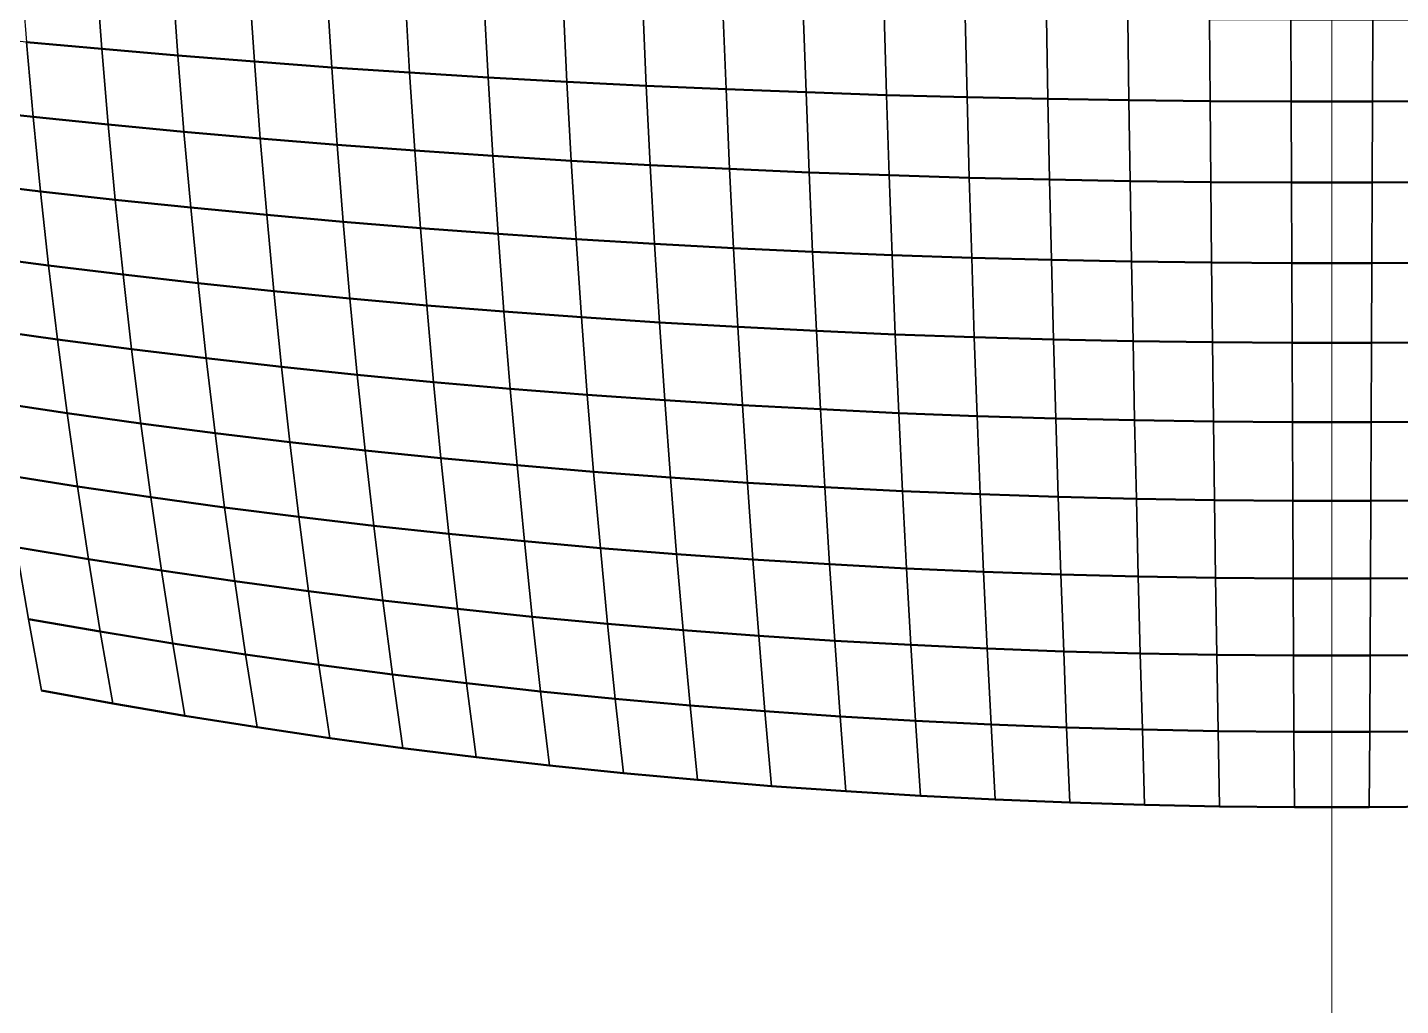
# Model space of a CAD drawing. Header units: millimetres. Extents: x -43 to 170, y -51 to 57.
# Drawn here: x -14.11 to 0.74, y -17.37 to -6.79 of the extents above; entities that cross this region are included whole.
import ezdxf

# ---------------------------------------------------------------- set-up
doc = ezdxf.new("R2010")
doc.units = ezdxf.units.MM
doc.linetypes.add('CENTER2', pattern=[28.575, 19.05, -3.175, 3.175, -3.175])
for name, color, linetype, lineweight in [('working - concrete bases', 10, 'Continuous', 30), ('working - tendons lower level', 201, 'Continuous', 35), ('working - tendons upper level', 50, 'Continuous', 50), ('Осевые линии', 80, 'Continuous', 15)]:
    doc.layers.add(name, color=color, linetype=linetype, lineweight=lineweight)

msp = doc.modelspace()

# ---------------------------------------------------------------- linework, layer by layer
at = {"layer": 'working - concrete bases', "linetype": 'Continuous', "ltscale": 250}
for points in [[(-13.369, -6.2, 31.746), (-14.186, -6.133, 31.403), (-14.122, -6.944, 31.263), (-13.308, -7.019, 31.601), (-13.369, -6.2, 31.746)], [(-12.544, -6.263, 32.069), (-13.369, -6.2, 31.746), (-13.308, -7.019, 31.601), (-12.485, -7.09, 31.919), (-12.544, -6.263, 32.069)], [(-11.712, -6.322, 32.371), (-12.544, -6.263, 32.069), (-12.485, -7.09, 31.919), (-11.656, -7.156, 32.217), (-11.712, -6.322, 32.371)], [(-10.872, -6.376, 32.652), (-11.712, -6.322, 32.371), (-11.656, -7.156, 32.217), (-10.82, -7.218, 32.494), (-10.872, -6.376, 32.652)], [(-10.026, -6.427, 32.911), (-10.872, -6.376, 32.652), (-10.82, -7.218, 32.494), (-9.977, -7.274, 32.75), (-10.026, -6.427, 32.911)], [(-9.175, -6.474, 33.15), (-10.026, -6.427, 32.911), (-9.977, -7.274, 32.75), (-9.129, -7.327, 32.985), (-9.175, -6.474, 33.15)], [(-8.317, -6.516, 33.367), (-9.175, -6.474, 33.15), (-9.129, -7.327, 32.985), (-8.275, -7.374, 33.199), (-8.317, -6.516, 33.367)], [(-7.455, -6.554, 33.563), (-8.317, -6.516, 33.367), (-8.275, -7.374, 33.199), (-7.417, -7.417, 33.391), (-7.455, -6.554, 33.563)], [(-6.588, -6.588, 33.737), (-7.455, -6.554, 33.563), (-7.417, -7.417, 33.391), (-6.554, -7.455, 33.563), (-6.588, -6.588, 33.737)], [(-5.718, -6.618, 33.89), (-6.588, -6.588, 33.737), (-6.554, -7.455, 33.563), (-5.688, -7.488, 33.713), (-5.718, -6.618, 33.89)], [(-4.844, -6.644, 34.021), (-5.718, -6.618, 33.89), (-5.688, -7.488, 33.713), (-4.818, -7.517, 33.842), (-4.844, -6.644, 34.021)], [(-3.967, -6.665, 34.13), (-4.844, -6.644, 34.021), (-4.818, -7.517, 33.842), (-3.946, -7.541, 33.949), (-3.967, -6.665, 34.13)], [(-3.088, -6.682, 34.217), (-3.967, -6.665, 34.13), (-3.946, -7.541, 33.949), (-3.072, -7.56, 34.035), (-3.088, -6.682, 34.217)], [(-2.207, -6.695, 34.283), (-3.088, -6.682, 34.217), (-3.072, -7.56, 34.035), (-2.195, -7.574, 34.1), (-2.207, -6.695, 34.283)], [(-1.325, -6.703, 34.326), (-2.207, -6.695, 34.283), (-2.195, -7.574, 34.1), (-1.318, -7.584, 34.143), (-1.325, -6.703, 34.326)], [(-0.442, -6.708, 34.348), (-1.325, -6.703, 34.326), (-1.318, -7.584, 34.143), (-0.439, -7.589, 34.165), (-0.442, -6.708, 34.348)], [(0.442, -6.708, 34.348), (-0.442, -6.708, 34.348), (-0.439, -7.589, 34.165), (0.439, -7.589, 34.165), (0.442, -6.708, 34.348)], [(0.442, -6.708, 34.348), (1.325, -6.703, 34.326), (1.318, -7.584, 34.143), (0.439, -7.589, 34.165), (0.442, -6.708, 34.348)], [(-14.928, -6.864, 30.904), (-14.854, -7.665, 30.751), (-14.051, -7.753, 31.104), (-14.122, -6.944, 31.263), (-14.928, -6.864, 30.904)], [(-14.122, -6.944, 31.263), (-14.051, -7.753, 31.104), (-13.239, -7.836, 31.438), (-13.308, -7.019, 31.601), (-14.122, -6.944, 31.263)], [(-13.308, -7.019, 31.601), (-13.239, -7.836, 31.438), (-12.42, -7.914, 31.751), (-12.485, -7.09, 31.919), (-13.308, -7.019, 31.601)], [(-12.485, -7.09, 31.919), (-12.42, -7.914, 31.751), (-11.593, -7.987, 32.044), (-11.656, -7.156, 32.217), (-12.485, -7.09, 31.919)], [(-11.656, -7.156, 32.217), (-11.593, -7.987, 32.044), (-10.761, -8.055, 32.316), (-10.82, -7.218, 32.494), (-11.656, -7.156, 32.217)], [(-10.82, -7.218, 32.494), (-10.761, -8.055, 32.316), (-9.922, -8.118, 32.568), (-9.977, -7.274, 32.75), (-10.82, -7.218, 32.494)], [(-9.977, -7.274, 32.75), (-9.922, -8.118, 32.568), (-9.077, -8.176, 32.799), (-9.129, -7.327, 32.985), (-9.977, -7.274, 32.75)], [(-9.129, -7.327, 32.985), (-9.077, -8.176, 32.799), (-8.228, -8.228, 33.009), (-8.275, -7.374, 33.199), (-9.129, -7.327, 32.985)], [(-8.275, -7.374, 33.199), (-8.228, -8.228, 33.009), (-7.374, -8.275, 33.199), (-7.417, -7.417, 33.391), (-8.275, -7.374, 33.199)], [(-7.417, -7.417, 33.391), (-7.374, -8.275, 33.199), (-6.516, -8.317, 33.367), (-6.554, -7.455, 33.563), (-7.417, -7.417, 33.391)], [(-6.554, -7.455, 33.563), (-6.516, -8.317, 33.367), (-5.655, -8.354, 33.515), (-5.688, -7.488, 33.713), (-6.554, -7.455, 33.563)], [(-5.688, -7.488, 33.713), (-5.655, -8.354, 33.515), (-4.79, -8.386, 33.641), (-4.818, -7.517, 33.842), (-5.688, -7.488, 33.713)], [(-4.818, -7.517, 33.842), (-4.79, -8.386, 33.641), (-3.923, -8.412, 33.747), (-3.946, -7.541, 33.949), (-4.818, -7.517, 33.842)], [(-3.946, -7.541, 33.949), (-3.923, -8.412, 33.747), (-3.053, -8.433, 33.831), (-3.072, -7.56, 34.035), (-3.946, -7.541, 33.949)], [(-3.072, -7.56, 34.035), (-3.053, -8.433, 33.831), (-2.182, -8.449, 33.895), (-2.195, -7.574, 34.1), (-3.072, -7.56, 34.035)], [(-2.195, -7.574, 34.1), (-2.182, -8.449, 33.895), (-1.31, -8.459, 33.937), (-1.318, -7.584, 34.143), (-2.195, -7.574, 34.1)], [(-14.854, -7.665, 30.751), (-14.772, -8.463, 30.58), (-13.971, -8.56, 30.928), (-14.051, -7.753, 31.104), (-14.854, -7.665, 30.751)], [(-1.318, -7.584, 34.143), (-1.31, -8.459, 33.937), (-0.437, -8.465, 33.958), (-0.439, -7.589, 34.165), (-1.318, -7.584, 34.143)], [(0.439, -7.589, 34.165), (-0.439, -7.589, 34.165), (-0.437, -8.465, 33.958), (0.437, -8.465, 33.958), (0.439, -7.589, 34.165)], [(1.318, -7.584, 34.143), (1.31, -8.459, 33.937), (0.437, -8.465, 33.958), (0.439, -7.589, 34.165), (1.318, -7.584, 34.143)], [(-13.239, -7.836, 31.438), (-14.051, -7.753, 31.104), (-13.971, -8.56, 30.928), (-13.162, -8.65, 31.256), (-13.239, -7.836, 31.438)], [(-12.42, -7.914, 31.751), (-13.239, -7.836, 31.438), (-13.162, -8.65, 31.256), (-12.346, -8.736, 31.564), (-12.42, -7.914, 31.751)], [(-11.593, -7.987, 32.044), (-12.42, -7.914, 31.751), (-12.346, -8.736, 31.564), (-11.524, -8.815, 31.851), (-11.593, -7.987, 32.044)], [(-10.761, -8.055, 32.316), (-11.593, -7.987, 32.044), (-11.524, -8.815, 31.851), (-10.695, -8.889, 32.119), (-10.761, -8.055, 32.316)], [(-9.922, -8.118, 32.568), (-10.761, -8.055, 32.316), (-10.695, -8.889, 32.119), (-9.86, -8.958, 32.366), (-9.922, -8.118, 32.568)], [(-9.077, -8.176, 32.799), (-9.922, -8.118, 32.568), (-9.86, -8.958, 32.366), (-9.02, -9.02, 32.592), (-9.077, -8.176, 32.799)], [(-8.228, -8.228, 33.009), (-9.077, -8.176, 32.799), (-9.02, -9.02, 32.592), (-8.176, -9.077, 32.799), (-8.228, -8.228, 33.009)], [(-7.374, -8.275, 33.199), (-8.228, -8.228, 33.009), (-8.176, -9.077, 32.799), (-7.327, -9.129, 32.985), (-7.374, -8.275, 33.199)], [(-6.516, -8.317, 33.367), (-7.374, -8.275, 33.199), (-7.327, -9.129, 32.985), (-6.474, -9.175, 33.15), (-6.516, -8.317, 33.367)], [(-5.655, -8.354, 33.515), (-6.516, -8.317, 33.367), (-6.474, -9.175, 33.15), (-5.617, -9.215, 33.295), (-5.655, -8.354, 33.515)], [(-14.772, -8.463, 30.58), (-14.682, -9.259, 30.393), (-13.883, -9.363, 30.734), (-13.971, -8.56, 30.928), (-14.772, -8.463, 30.58)], [(-4.79, -8.386, 33.641), (-5.655, -8.354, 33.515), (-5.617, -9.215, 33.295), (-4.758, -9.249, 33.419), (-4.79, -8.386, 33.641)], [(-3.923, -8.412, 33.747), (-4.79, -8.386, 33.641), (-4.758, -9.249, 33.419), (-3.896, -9.278, 33.522), (-3.923, -8.412, 33.747)], [(-3.053, -8.433, 33.831), (-3.923, -8.412, 33.747), (-3.896, -9.278, 33.522), (-3.033, -9.301, 33.605), (-3.053, -8.433, 33.831)], [(-3.053, -8.433, 33.831), (-3.033, -9.301, 33.605), (-2.167, -9.318, 33.667), (-2.182, -8.449, 33.895), (-3.053, -8.433, 33.831)], [(-2.182, -8.449, 33.895), (-2.167, -9.318, 33.667), (-1.301, -9.329, 33.709), (-1.31, -8.459, 33.937), (-2.182, -8.449, 33.895)], [(-1.31, -8.459, 33.937), (-1.301, -9.329, 33.709), (-0.434, -9.335, 33.729), (-0.437, -8.465, 33.958), (-1.31, -8.459, 33.937)], [(0.437, -8.465, 33.958), (-0.437, -8.465, 33.958), (-0.434, -9.335, 33.729), (0.434, -9.335, 33.729), (0.437, -8.465, 33.958)], [(1.31, -8.459, 33.937), (1.301, -9.329, 33.709), (0.434, -9.335, 33.729), (0.437, -8.465, 33.958), (1.31, -8.459, 33.937)], [(-13.971, -8.56, 30.928), (-13.883, -9.363, 30.734), (-13.078, -9.461, 31.056), (-13.162, -8.65, 31.256), (-13.971, -8.56, 30.928)], [(-13.162, -8.65, 31.256), (-13.078, -9.461, 31.056), (-12.266, -9.553, 31.357), (-12.346, -8.736, 31.564), (-13.162, -8.65, 31.256)], [(-12.346, -8.736, 31.564), (-12.266, -9.553, 31.357), (-11.447, -9.639, 31.639), (-11.524, -8.815, 31.851), (-12.346, -8.736, 31.564)], [(-11.524, -8.815, 31.851), (-11.447, -9.639, 31.639), (-10.623, -9.719, 31.902), (-10.695, -8.889, 32.119), (-11.524, -8.815, 31.851)], [(-10.695, -8.889, 32.119), (-10.623, -9.719, 31.902), (-9.793, -9.793, 32.144), (-9.86, -8.958, 32.366), (-10.695, -8.889, 32.119)], [(-9.86, -8.958, 32.366), (-9.793, -9.793, 32.144), (-8.958, -9.86, 32.366), (-9.02, -9.02, 32.592), (-9.86, -8.958, 32.366)], [(-9.02, -9.02, 32.592), (-8.958, -9.86, 32.366), (-8.118, -9.922, 32.568), (-8.176, -9.077, 32.799), (-9.02, -9.02, 32.592)], [(-8.176, -9.077, 32.799), (-8.118, -9.922, 32.568), (-7.274, -9.977, 32.75), (-7.327, -9.129, 32.985), (-8.176, -9.077, 32.799)], [(-7.327, -9.129, 32.985), (-7.274, -9.977, 32.75), (-6.427, -10.026, 32.911), (-6.474, -9.175, 33.15), (-7.327, -9.129, 32.985)], [(-6.474, -9.175, 33.15), (-6.427, -10.026, 32.911), (-5.577, -10.07, 33.053), (-5.617, -9.215, 33.295), (-6.474, -9.175, 33.15)], [(-14.682, -9.259, 30.393), (-14.583, -10.052, 30.188), (-13.788, -10.163, 30.522), (-13.883, -9.363, 30.734), (-14.682, -9.259, 30.393)], [(-5.617, -9.215, 33.295), (-5.577, -10.07, 33.053), (-4.723, -10.107, 33.174), (-4.758, -9.249, 33.419), (-5.617, -9.215, 33.295)], [(-4.758, -9.249, 33.419), (-4.723, -10.107, 33.174), (-3.868, -10.137, 33.276), (-3.896, -9.278, 33.522), (-4.758, -9.249, 33.419)], [(-3.896, -9.278, 33.522), (-3.868, -10.137, 33.276), (-3.01, -10.162, 33.357), (-3.033, -9.301, 33.605), (-3.896, -9.278, 33.522)], [(-3.033, -9.301, 33.605), (-3.01, -10.162, 33.357), (-2.151, -10.181, 33.417), (-2.167, -9.318, 33.667), (-3.033, -9.301, 33.605)], [(-2.167, -9.318, 33.667), (-2.151, -10.181, 33.417), (-1.291, -10.193, 33.458), (-1.301, -9.329, 33.709), (-2.167, -9.318, 33.667)], [(-1.301, -9.329, 33.709), (-1.291, -10.193, 33.458), (-0.43, -10.199, 33.478), (-0.434, -9.335, 33.729), (-1.301, -9.329, 33.709)], [(0.434, -9.335, 33.729), (-0.434, -9.335, 33.729), (-0.43, -10.199, 33.478), (0.43, -10.199, 33.478), (0.434, -9.335, 33.729)], [(1.301, -9.329, 33.709), (1.291, -10.193, 33.458), (0.43, -10.199, 33.478), (0.434, -9.335, 33.729), (1.301, -9.329, 33.709)], [(-13.883, -9.363, 30.734), (-13.788, -10.163, 30.522), (-12.986, -10.268, 30.837), (-13.078, -9.461, 31.056), (-13.883, -9.363, 30.734)], [(-13.078, -9.461, 31.056), (-12.986, -10.268, 30.837), (-12.178, -10.366, 31.133), (-12.266, -9.553, 31.357), (-13.078, -9.461, 31.056)], [(-12.266, -9.553, 31.357), (-12.178, -10.366, 31.133), (-11.364, -10.458, 31.408), (-11.447, -9.639, 31.639), (-12.266, -9.553, 31.357)], [(-11.447, -9.639, 31.639), (-11.364, -10.458, 31.408), (-10.544, -10.544, 31.665), (-10.623, -9.719, 31.902), (-11.447, -9.639, 31.639)], [(-10.623, -9.719, 31.902), (-10.544, -10.544, 31.665), (-9.719, -10.623, 31.902), (-9.793, -9.793, 32.144), (-10.623, -9.719, 31.902)], [(-9.793, -9.793, 32.144), (-9.719, -10.623, 31.902), (-8.889, -10.695, 32.119), (-8.958, -9.86, 32.366), (-9.793, -9.793, 32.144)], [(-8.958, -9.86, 32.366), (-8.889, -10.695, 32.119), (-8.055, -10.761, 32.316), (-8.118, -9.922, 32.568), (-8.958, -9.86, 32.366)], [(-8.118, -9.922, 32.568), (-8.055, -10.761, 32.316), (-7.218, -10.82, 32.494), (-7.274, -9.977, 32.75), (-8.118, -9.922, 32.568)], [(-14.583, -10.052, 30.188), (-14.475, -10.841, 29.966), (-13.684, -10.96, 30.292), (-13.788, -10.163, 30.522), (-14.583, -10.052, 30.188)], [(-7.274, -9.977, 32.75), (-7.218, -10.82, 32.494), (-6.376, -10.872, 32.652), (-6.427, -10.026, 32.911), (-7.274, -9.977, 32.75)], [(-6.427, -10.026, 32.911), (-6.376, -10.872, 32.652), (-5.532, -10.918, 32.79), (-5.577, -10.07, 33.053), (-6.427, -10.026, 32.911)], [(-5.577, -10.07, 33.053), (-5.532, -10.918, 32.79), (-4.686, -10.958, 32.909), (-4.723, -10.107, 33.174), (-5.577, -10.07, 33.053)], [(-12.986, -10.268, 30.837), (-13.788, -10.163, 30.522), (-13.684, -10.96, 30.292), (-12.886, -11.071, 30.6), (-12.986, -10.268, 30.837)], [(-4.723, -10.107, 33.174), (-4.686, -10.958, 32.909), (-3.837, -10.991, 33.007), (-3.868, -10.137, 33.276), (-4.723, -10.107, 33.174)], [(-3.868, -10.137, 33.276), (-3.837, -10.991, 33.007), (-2.986, -11.017, 33.086), (-3.01, -10.162, 33.357), (-3.868, -10.137, 33.276)], [(-3.01, -10.162, 33.357), (-2.986, -11.017, 33.086), (-2.134, -11.037, 33.146), (-2.151, -10.181, 33.417), (-3.01, -10.162, 33.357)], [(-2.151, -10.181, 33.417), (-2.134, -11.037, 33.146), (-1.281, -11.05, 33.185), (-1.291, -10.193, 33.458), (-2.151, -10.181, 33.417)], [(-1.291, -10.193, 33.458), (-1.281, -11.05, 33.185), (-0.427, -11.057, 33.205), (-0.43, -10.199, 33.478), (-1.291, -10.193, 33.458)], [(-0.43, -10.199, 33.478), (-0.427, -11.057, 33.205), (0.427, -11.057, 33.205), (0.43, -10.199, 33.478), (-0.43, -10.199, 33.478)], [(1.291, -10.193, 33.458), (1.281, -11.05, 33.185), (0.427, -11.057, 33.205), (0.43, -10.199, 33.478), (1.291, -10.193, 33.458)], [(-12.178, -10.366, 31.133), (-12.986, -10.268, 30.837), (-12.886, -11.071, 30.6), (-12.082, -11.176, 30.889), (-12.178, -10.366, 31.133)], [(-11.364, -10.458, 31.408), (-12.178, -10.366, 31.133), (-12.082, -11.176, 30.889), (-11.273, -11.273, 31.158), (-11.364, -10.458, 31.408)], [(-10.544, -10.544, 31.665), (-11.364, -10.458, 31.408), (-11.273, -11.273, 31.158), (-10.458, -11.364, 31.408), (-10.544, -10.544, 31.665)], [(-9.719, -10.623, 31.902), (-10.544, -10.544, 31.665), (-10.458, -11.364, 31.408), (-9.639, -11.447, 31.639), (-9.719, -10.623, 31.902)], [(-8.889, -10.695, 32.119), (-9.719, -10.623, 31.902), (-9.639, -11.447, 31.639), (-8.815, -11.524, 31.851), (-8.889, -10.695, 32.119)], [(-8.055, -10.761, 32.316), (-8.889, -10.695, 32.119), (-8.815, -11.524, 31.851), (-7.987, -11.593, 32.044), (-8.055, -10.761, 32.316)], [(-14.475, -10.841, 29.966), (-14.359, -11.627, 29.726), (-13.572, -11.752, 30.045), (-13.684, -10.96, 30.292), (-14.475, -10.841, 29.966)], [(-7.218, -10.82, 32.494), (-8.055, -10.761, 32.316), (-7.987, -11.593, 32.044), (-7.156, -11.656, 32.217), (-7.218, -10.82, 32.494)], [(-6.376, -10.872, 32.652), (-7.218, -10.82, 32.494), (-7.156, -11.656, 32.217), (-6.322, -11.712, 32.371), (-6.376, -10.872, 32.652)], [(-13.684, -10.96, 30.292), (-13.572, -11.752, 30.045), (-12.779, -11.87, 30.345), (-12.886, -11.071, 30.6), (-13.684, -10.96, 30.292)], [(-5.532, -10.918, 32.79), (-6.376, -10.872, 32.652), (-6.322, -11.712, 32.371), (-5.484, -11.76, 32.506), (-5.532, -10.918, 32.79)], [(-4.686, -10.958, 32.909), (-5.532, -10.918, 32.79), (-5.484, -11.76, 32.506), (-4.645, -11.802, 32.621), (-4.686, -10.958, 32.909)], [(-3.837, -10.991, 33.007), (-4.686, -10.958, 32.909), (-4.645, -11.802, 32.621), (-3.803, -11.837, 32.717), (-3.837, -10.991, 33.007)], [(-2.986, -11.017, 33.086), (-3.837, -10.991, 33.007), (-3.803, -11.837, 32.717), (-2.96, -11.865, 32.794), (-2.986, -11.017, 33.086)], [(-12.886, -11.071, 30.6), (-12.779, -11.87, 30.345), (-11.98, -11.98, 30.626), (-12.082, -11.176, 30.889), (-12.886, -11.071, 30.6)], [(-2.134, -11.037, 33.146), (-2.986, -11.017, 33.086), (-2.96, -11.865, 32.794), (-2.115, -11.886, 32.852), (-2.134, -11.037, 33.146)], [(-1.281, -11.05, 33.185), (-2.134, -11.037, 33.146), (-2.115, -11.886, 32.852), (-1.269, -11.9, 32.891), (-1.281, -11.05, 33.185)], [(-0.427, -11.057, 33.205), (-1.281, -11.05, 33.185), (-1.269, -11.9, 32.891), (-0.423, -11.907, 32.91), (-0.427, -11.057, 33.205)], [(0.427, -11.057, 33.205), (-0.427, -11.057, 33.205), (-0.423, -11.907, 32.91), (0.423, -11.907, 32.91), (0.427, -11.057, 33.205)], [(0.427, -11.057, 33.205), (1.281, -11.05, 33.185), (1.269, -11.9, 32.891), (0.423, -11.907, 32.91), (0.427, -11.057, 33.205)], [(-12.082, -11.176, 30.889), (-11.98, -11.98, 30.626), (-11.176, -12.082, 30.889), (-11.273, -11.273, 31.158), (-12.082, -11.176, 30.889)], [(-11.273, -11.273, 31.158), (-11.176, -12.082, 30.889), (-10.366, -12.178, 31.133), (-10.458, -11.364, 31.408), (-11.273, -11.273, 31.158)], [(-10.458, -11.364, 31.408), (-10.366, -12.178, 31.133), (-9.553, -12.266, 31.357), (-9.639, -11.447, 31.639), (-10.458, -11.364, 31.408)], [(-9.639, -11.447, 31.639), (-9.553, -12.266, 31.357), (-8.736, -12.346, 31.564), (-8.815, -11.524, 31.851), (-9.639, -11.447, 31.639)], [(-8.815, -11.524, 31.851), (-8.736, -12.346, 31.564), (-7.914, -12.42, 31.751), (-7.987, -11.593, 32.044), (-8.815, -11.524, 31.851)], [(-14.359, -11.627, 29.726), (-14.235, -12.409, 29.468), (-13.452, -12.54, 29.779), (-13.572, -11.752, 30.045), (-14.359, -11.627, 29.726)], [(-7.987, -11.593, 32.044), (-7.914, -12.42, 31.751), (-7.09, -12.485, 31.919), (-7.156, -11.656, 32.217), (-7.987, -11.593, 32.044)], [(-7.156, -11.656, 32.217), (-7.09, -12.485, 31.919), (-6.263, -12.544, 32.069), (-6.322, -11.712, 32.371), (-7.156, -11.656, 32.217)], [(-6.322, -11.712, 32.371), (-6.263, -12.544, 32.069), (-5.433, -12.595, 32.2), (-5.484, -11.76, 32.506), (-6.322, -11.712, 32.371)], [(-13.572, -11.752, 30.045), (-13.452, -12.54, 29.779), (-12.663, -12.663, 30.071), (-12.779, -11.87, 30.345), (-13.572, -11.752, 30.045)], [(-12.779, -11.87, 30.345), (-12.663, -12.663, 30.071), (-11.87, -12.779, 30.345), (-11.98, -11.98, 30.626), (-12.779, -11.87, 30.345)], [(-5.484, -11.76, 32.506), (-5.433, -12.595, 32.2), (-4.601, -12.639, 32.312), (-4.645, -11.802, 32.621), (-5.484, -11.76, 32.506)], [(-4.645, -11.802, 32.621), (-4.601, -12.639, 32.312), (-3.767, -12.676, 32.406), (-3.803, -11.837, 32.717), (-4.645, -11.802, 32.621)], [(-3.803, -11.837, 32.717), (-3.767, -12.676, 32.406), (-2.931, -12.705, 32.481), (-2.96, -11.865, 32.794), (-3.803, -11.837, 32.717)], [(-2.96, -11.865, 32.794), (-2.931, -12.705, 32.481), (-2.095, -12.727, 32.537), (-2.115, -11.886, 32.852), (-2.96, -11.865, 32.794)], [(-11.176, -12.082, 30.889), (-11.98, -11.98, 30.626), (-11.87, -12.779, 30.345), (-11.071, -12.886, 30.6), (-11.176, -12.082, 30.889)], [(-2.115, -11.886, 32.852), (-2.095, -12.727, 32.537), (-1.257, -12.742, 32.574), (-1.269, -11.9, 32.891), (-2.115, -11.886, 32.852)], [(-1.269, -11.9, 32.891), (-1.257, -12.742, 32.574), (-0.419, -12.749, 32.593), (-0.423, -11.907, 32.91), (-1.269, -11.9, 32.891)], [(0.423, -11.907, 32.91), (-0.423, -11.907, 32.91), (-0.419, -12.749, 32.593), (0.419, -12.749, 32.593), (0.423, -11.907, 32.91)], [(1.269, -11.9, 32.891), (1.257, -12.742, 32.574), (0.419, -12.749, 32.593), (0.423, -11.907, 32.91), (1.269, -11.9, 32.891)], [(-10.366, -12.178, 31.133), (-11.176, -12.082, 30.889), (-11.071, -12.886, 30.6), (-10.268, -12.986, 30.837), (-10.366, -12.178, 31.133)], [(-9.553, -12.266, 31.357), (-10.366, -12.178, 31.133), (-10.268, -12.986, 30.837), (-9.461, -13.078, 31.056), (-9.553, -12.266, 31.357)], [(-8.736, -12.346, 31.564), (-9.553, -12.266, 31.357), (-9.461, -13.078, 31.056), (-8.65, -13.162, 31.256), (-8.736, -12.346, 31.564)], [(-14.235, -12.409, 29.468), (-14.102, -13.187, 29.193), (-13.324, -13.324, 29.495), (-13.452, -12.54, 29.779), (-14.235, -12.409, 29.468)], [(-7.914, -12.42, 31.751), (-8.736, -12.346, 31.564), (-8.65, -13.162, 31.256), (-7.836, -13.239, 31.438), (-7.914, -12.42, 31.751)], [(-7.09, -12.485, 31.919), (-7.914, -12.42, 31.751), (-7.836, -13.239, 31.438), (-7.019, -13.308, 31.601), (-7.09, -12.485, 31.919)], [(-13.452, -12.54, 29.779), (-13.324, -13.324, 29.495), (-12.54, -13.452, 29.779), (-12.663, -12.663, 30.071), (-13.452, -12.54, 29.779)], [(-6.263, -12.544, 32.069), (-7.09, -12.485, 31.919), (-7.019, -13.308, 31.601), (-6.2, -13.369, 31.746), (-6.263, -12.544, 32.069)], [(-5.433, -12.595, 32.2), (-6.263, -12.544, 32.069), (-6.2, -13.369, 31.746), (-5.378, -13.422, 31.874), (-5.433, -12.595, 32.2)], [(-4.601, -12.639, 32.312), (-5.433, -12.595, 32.2), (-5.378, -13.422, 31.874), (-4.554, -13.468, 31.982), (-4.601, -12.639, 32.312)], [(-12.663, -12.663, 30.071), (-12.54, -13.452, 29.779), (-11.752, -13.572, 30.045), (-11.87, -12.779, 30.345), (-12.663, -12.663, 30.071)], [(-3.767, -12.676, 32.406), (-4.601, -12.639, 32.312), (-4.554, -13.468, 31.982), (-3.728, -13.506, 32.073), (-3.767, -12.676, 32.406)], [(-2.931, -12.705, 32.481), (-3.767, -12.676, 32.406), (-3.728, -13.506, 32.073), (-2.901, -13.537, 32.146), (-2.931, -12.705, 32.481)], [(-2.095, -12.727, 32.537), (-2.931, -12.705, 32.481), (-2.901, -13.537, 32.146), (-2.073, -13.56, 32.2), (-2.095, -12.727, 32.537)], [(-1.257, -12.742, 32.574), (-2.095, -12.727, 32.537), (-2.073, -13.56, 32.2), (-1.244, -13.575, 32.236), (-1.257, -12.742, 32.574)], [(-0.419, -12.749, 32.593), (-1.257, -12.742, 32.574), (-1.244, -13.575, 32.236), (-0.415, -13.583, 32.254), (-0.419, -12.749, 32.593)], [(0.419, -12.749, 32.593), (-0.419, -12.749, 32.593), (-0.415, -13.583, 32.254), (0.415, -13.583, 32.254), (0.419, -12.749, 32.593)], [(0.419, -12.749, 32.593), (1.257, -12.742, 32.574), (1.244, -13.575, 32.236), (0.415, -13.583, 32.254), (0.419, -12.749, 32.593)], [(-11.87, -12.779, 30.345), (-11.752, -13.572, 30.045), (-10.96, -13.684, 30.292), (-11.071, -12.886, 30.6), (-11.87, -12.779, 30.345)], [(-11.071, -12.886, 30.6), (-10.96, -13.684, 30.292), (-10.163, -13.788, 30.522), (-10.268, -12.986, 30.837), (-11.071, -12.886, 30.6)], [(-10.268, -12.986, 30.837), (-10.163, -13.788, 30.522), (-9.363, -13.883, 30.734), (-9.461, -13.078, 31.056), (-10.268, -12.986, 30.837)], [(-13.96, -13.96, 28.9), (-14.102, -13.187, 29.193), (-13.324, -13.324, 29.495), (-13.187, -14.102, 29.193), (-13.96, -13.96, 28.9)], [(-9.461, -13.078, 31.056), (-9.363, -13.883, 30.734), (-8.56, -13.971, 30.928), (-8.65, -13.162, 31.256), (-9.461, -13.078, 31.056)], [(-8.65, -13.162, 31.256), (-8.56, -13.971, 30.928), (-7.753, -14.051, 31.104), (-7.836, -13.239, 31.438), (-8.65, -13.162, 31.256)], [(-13.187, -14.102, 29.193), (-13.324, -13.324, 29.495), (-12.54, -13.452, 29.779), (-12.409, -14.235, 29.468), (-13.187, -14.102, 29.193)], [(-7.836, -13.239, 31.438), (-7.753, -14.051, 31.104), (-6.944, -14.122, 31.263), (-7.019, -13.308, 31.601), (-7.836, -13.239, 31.438)], [(-7.019, -13.308, 31.601), (-6.944, -14.122, 31.263), (-6.133, -14.186, 31.403), (-6.2, -13.369, 31.746), (-7.019, -13.308, 31.601)], [(-6.2, -13.369, 31.746), (-6.133, -14.186, 31.403), (-5.319, -14.241, 31.526), (-5.378, -13.422, 31.874), (-6.2, -13.369, 31.746)], [(-12.409, -14.235, 29.468), (-12.54, -13.452, 29.779), (-11.752, -13.572, 30.045), (-11.627, -14.359, 29.726), (-12.409, -14.235, 29.468)], [(-5.378, -13.422, 31.874), (-5.319, -14.241, 31.526), (-4.504, -14.289, 31.631), (-4.554, -13.468, 31.982), (-5.378, -13.422, 31.874)], [(-4.554, -13.468, 31.982), (-4.504, -14.289, 31.631), (-3.687, -14.328, 31.719), (-3.728, -13.506, 32.073), (-4.554, -13.468, 31.982)], [(-3.728, -13.506, 32.073), (-3.687, -14.328, 31.719), (-2.869, -14.36, 31.789), (-2.901, -13.537, 32.146), (-3.728, -13.506, 32.073)], [(-11.627, -14.359, 29.726), (-10.841, -14.475, 29.966), (-10.96, -13.684, 30.292), (-11.752, -13.572, 30.045), (-11.627, -14.359, 29.726)], [(-2.901, -13.537, 32.146), (-2.869, -14.36, 31.789), (-2.05, -14.384, 31.842), (-2.073, -13.56, 32.2), (-2.901, -13.537, 32.146)], [(-2.073, -13.56, 32.2), (-2.05, -14.384, 31.842), (-1.23, -14.4, 31.877), (-1.244, -13.575, 32.236), (-2.073, -13.56, 32.2)], [(-1.244, -13.575, 32.236), (-1.23, -14.4, 31.877), (-0.41, -14.408, 31.894), (-0.415, -13.583, 32.254), (-1.244, -13.575, 32.236)], [(0.415, -13.583, 32.254), (-0.415, -13.583, 32.254), (-0.41, -14.408, 31.894), (0.41, -14.408, 31.894), (0.415, -13.583, 32.254)], [(1.244, -13.575, 32.236), (1.23, -14.4, 31.877), (0.41, -14.408, 31.894), (0.415, -13.583, 32.254), (1.244, -13.575, 32.236)], [(-10.96, -13.684, 30.292), (-10.841, -14.475, 29.966), (-10.052, -14.583, 30.188), (-10.163, -13.788, 30.522), (-10.96, -13.684, 30.292)], [(-10.163, -13.788, 30.522), (-10.052, -14.583, 30.188), (-9.259, -14.682, 30.393), (-9.363, -13.883, 30.734), (-10.163, -13.788, 30.522)], [(-9.363, -13.883, 30.734), (-9.259, -14.682, 30.393), (-8.463, -14.772, 30.58), (-8.56, -13.971, 30.928), (-9.363, -13.883, 30.734)], [(-8.56, -13.971, 30.928), (-8.463, -14.772, 30.58), (-7.665, -14.854, 30.751), (-7.753, -14.051, 31.104), (-8.56, -13.971, 30.928)], [(-7.753, -14.051, 31.104), (-7.665, -14.854, 30.751), (-6.864, -14.928, 30.904), (-6.944, -14.122, 31.263), (-7.753, -14.051, 31.104)], [(-6.944, -14.122, 31.263), (-6.864, -14.928, 30.904), (-6.062, -14.994, 31.039), (-6.133, -14.186, 31.403), (-6.944, -14.122, 31.263)], [(-6.133, -14.186, 31.403), (-6.062, -14.994, 31.039), (-5.257, -15.051, 31.158), (-5.319, -14.241, 31.526), (-6.133, -14.186, 31.403)], [(-5.319, -14.241, 31.526), (-5.257, -15.051, 31.158), (-4.451, -15.1, 31.26), (-4.504, -14.289, 31.631), (-5.319, -14.241, 31.526)], [(-4.504, -14.289, 31.631), (-4.451, -15.1, 31.26), (-3.643, -15.141, 31.344), (-3.687, -14.328, 31.719), (-4.504, -14.289, 31.631)], [(-3.687, -14.328, 31.719), (-3.643, -15.141, 31.344), (-2.835, -15.174, 31.412), (-2.869, -14.36, 31.789), (-3.687, -14.328, 31.719)], [(-2.869, -14.36, 31.789), (-2.835, -15.174, 31.412), (-2.025, -15.198, 31.463), (-2.05, -14.384, 31.842), (-2.869, -14.36, 31.789)], [(-2.05, -14.384, 31.842), (-2.025, -15.198, 31.463), (-1.215, -15.215, 31.497), (-1.23, -14.4, 31.877), (-2.05, -14.384, 31.842)], [(-1.23, -14.4, 31.877), (-1.215, -15.215, 31.497), (-0.405, -15.223, 31.513), (-0.41, -14.408, 31.894), (-1.23, -14.4, 31.877)], [(-0.41, -14.408, 31.894), (-0.405, -15.223, 31.513), (0.405, -15.223, 31.513), (0.41, -14.408, 31.894), (-0.41, -14.408, 31.894)], [(1.23, -14.4, 31.877), (1.215, -15.215, 31.497), (0.405, -15.223, 31.513), (0.41, -14.408, 31.894), (1.23, -14.4, 31.877)]]:
    msp.add_polyline3d(points, dxfattribs=at)
at = {"layer": 'working - tendons lower level', "linetype": 'Continuous', "ltscale": 250}
for points in [[(-13.583, -0.415, 32.254), (-13.575, -1.244, 32.236), (-13.56, -2.073, 32.2), (-13.537, -2.901, 32.146), (-13.506, -3.728, 32.073), (-13.468, -4.554, 31.982), (-13.422, -5.378, 31.874), (-13.369, -6.2, 31.746), (-13.308, -7.019, 31.601), (-13.239, -7.836, 31.438), (-13.162, -8.65, 31.256), (-13.078, -9.461, 31.056), (-12.986, -10.268, 30.837), (-12.886, -11.071, 30.6), (-12.779, -11.87, 30.345), (-12.663, -12.663, 30.071), (-12.54, -13.452, 29.779), (-12.409, -14.235, 29.468)], [(-11.627, -14.359, 29.726), (-11.752, -13.572, 30.045), (-11.87, -12.779, 30.345), (-11.98, -11.98, 30.626), (-12.082, -11.176, 30.889), (-12.178, -10.366, 31.133), (-12.266, -9.553, 31.357), (-12.346, -8.736, 31.564), (-12.42, -7.914, 31.751), (-12.485, -7.09, 31.919), (-12.544, -6.263, 32.069), (-12.595, -5.433, 32.2), (-12.639, -4.601, 32.312), (-12.676, -3.767, 32.406), (-12.705, -2.931, 32.481), (-12.727, -2.095, 32.537), (-12.742, -1.257, 32.574), (-12.749, -0.419, 32.593)], [(-11.907, -0.423, 32.91), (-11.9, -1.269, 32.891), (-11.886, -2.115, 32.852), (-11.865, -2.96, 32.794), (-11.837, -3.803, 32.717), (-11.802, -4.645, 32.621), (-11.76, -5.484, 32.506), (-11.712, -6.322, 32.371), (-11.656, -7.156, 32.217), (-11.593, -7.987, 32.044), (-11.524, -8.815, 31.851), (-11.447, -9.639, 31.639), (-11.364, -10.458, 31.408), (-11.273, -11.273, 31.158), (-11.176, -12.082, 30.889), (-11.071, -12.886, 30.6), (-10.96, -13.684, 30.292), (-10.841, -14.475, 29.966)], [(-10.052, -14.583, 30.188), (-10.163, -13.788, 30.522), (-10.268, -12.986, 30.837), (-10.366, -12.178, 31.133), (-10.458, -11.364, 31.408), (-10.544, -10.544, 31.665), (-10.623, -9.719, 31.902), (-10.695, -8.889, 32.119), (-10.761, -8.055, 32.316), (-10.82, -7.218, 32.494), (-10.872, -6.376, 32.652), (-10.918, -5.532, 32.79), (-10.958, -4.686, 32.909), (-10.991, -3.837, 33.007), (-11.017, -2.986, 33.086), (-11.037, -2.134, 33.146), (-11.05, -1.281, 33.185), (-11.057, -0.427, 33.205)], [(-10.199, -0.43, 33.478), (-10.193, -1.291, 33.458), (-10.181, -2.151, 33.417), (-10.162, -3.01, 33.357), (-10.137, -3.868, 33.276), (-10.107, -4.723, 33.174), (-10.07, -5.577, 33.053), (-10.026, -6.427, 32.911), (-9.977, -7.274, 32.75), (-9.922, -8.118, 32.568), (-9.86, -8.958, 32.366), (-9.793, -9.793, 32.144), (-9.719, -10.623, 31.902), (-9.639, -11.447, 31.639), (-9.553, -12.266, 31.357), (-9.461, -13.078, 31.056), (-9.363, -13.883, 30.734), (-9.259, -14.682, 30.393)], [(-8.463, -14.772, 30.58), (-8.56, -13.971, 30.928), (-8.65, -13.162, 31.256), (-8.736, -12.346, 31.564), (-8.815, -11.524, 31.851), (-8.889, -10.695, 32.119), (-8.958, -9.86, 32.366), (-9.02, -9.02, 32.592), (-9.077, -8.176, 32.799), (-9.129, -7.327, 32.985), (-9.175, -6.474, 33.15), (-9.215, -5.617, 33.295), (-9.249, -4.758, 33.419), (-9.278, -3.896, 33.522), (-9.301, -3.033, 33.605), (-9.318, -2.167, 33.667), (-9.329, -1.301, 33.709), (-9.335, -0.434, 33.729)], [(-8.465, -0.437, 33.958), (-8.459, -1.31, 33.937), (-8.449, -2.182, 33.895), (-8.433, -3.053, 33.831), (-8.412, -3.923, 33.747), (-8.386, -4.79, 33.641), (-8.354, -5.655, 33.515), (-8.317, -6.516, 33.367), (-8.275, -7.374, 33.199), (-8.228, -8.228, 33.009), (-8.176, -9.077, 32.799), (-8.118, -9.922, 32.568), (-8.055, -10.761, 32.316), (-7.987, -11.593, 32.044), (-7.914, -12.42, 31.751), (-7.836, -13.239, 31.438), (-7.753, -14.051, 31.104), (-7.665, -14.854, 30.751)], [(-6.864, -14.928, 30.904), (-6.944, -14.122, 31.263), (-7.019, -13.308, 31.601), (-7.09, -12.485, 31.919), (-7.156, -11.656, 32.217), (-7.218, -10.82, 32.494), (-7.274, -9.977, 32.75), (-7.327, -9.129, 32.985), (-7.374, -8.275, 33.199), (-7.417, -7.417, 33.391), (-7.455, -6.554, 33.563), (-7.488, -5.688, 33.713), (-7.517, -4.818, 33.842), (-7.541, -3.946, 33.949), (-7.56, -3.072, 34.035), (-7.574, -2.195, 34.1), (-7.584, -1.318, 34.143), (-7.589, -0.439, 34.165)], [(-6.708, -0.442, 34.348), (-6.703, -1.325, 34.326), (-6.695, -2.207, 34.283), (-6.682, -3.088, 34.217), (-6.665, -3.967, 34.13), (-6.644, -4.844, 34.021), (-6.618, -5.718, 33.89), (-6.588, -6.588, 33.737), (-6.554, -7.455, 33.563), (-6.516, -8.317, 33.367), (-6.474, -9.175, 33.15), (-6.427, -10.026, 32.911), (-6.376, -10.872, 32.652), (-6.322, -11.712, 32.371), (-6.263, -12.544, 32.069), (-6.2, -13.369, 31.746), (-6.133, -14.186, 31.403), (-6.062, -14.994, 31.039)], [(-5.257, -15.051, 31.158), (-5.319, -14.241, 31.526), (-5.378, -13.422, 31.874), (-5.433, -12.595, 32.2), (-5.484, -11.76, 32.506), (-5.532, -10.918, 32.79), (-5.577, -10.07, 33.053), (-5.617, -9.215, 33.295), (-5.655, -8.354, 33.515), (-5.688, -7.488, 33.713), (-5.718, -6.618, 33.89), (-5.744, -5.744, 34.044), (-5.766, -4.866, 34.177), (-5.785, -3.985, 34.288), (-5.8, -3.102, 34.376), (-5.811, -2.217, 34.443), (-5.819, -1.331, 34.487), (-5.822, -0.444, 34.509)], [(-4.933, -0.445, 34.648), (-4.93, -1.336, 34.625), (-4.924, -2.226, 34.58), (-4.914, -3.115, 34.513), (-4.901, -4.001, 34.423), (-4.885, -4.885, 34.311), (-4.866, -5.766, 34.177), (-4.844, -6.644, 34.021), (-4.818, -7.517, 33.842), (-4.79, -8.386, 33.641), (-4.758, -9.249, 33.419), (-4.723, -10.107, 33.174), (-4.686, -10.958, 32.909), (-4.645, -11.802, 32.621), (-4.601, -12.639, 32.312), (-4.554, -13.468, 31.982), (-4.504, -14.289, 31.631), (-4.451, -15.1, 31.26)], [(-3.643, -15.141, 31.344), (-3.687, -14.328, 31.719), (-3.728, -13.506, 32.073), (-3.767, -12.676, 32.406), (-3.803, -11.837, 32.717), (-3.837, -10.991, 33.007), (-3.868, -10.137, 33.276), (-3.896, -9.278, 33.522), (-3.923, -8.412, 33.747), (-3.946, -7.541, 33.949), (-3.967, -6.665, 34.13), (-3.985, -5.785, 34.288), (-4.001, -4.901, 34.423), (-4.014, -4.014, 34.537), (-4.025, -3.125, 34.627), (-4.033, -2.233, 34.695), (-4.038, -1.341, 34.74), (-4.041, -0.447, 34.763)], [(-3.146, -0.448, 34.855), (-3.143, -1.344, 34.833), (-3.139, -2.239, 34.787), (-3.133, -3.133, 34.718), (-3.125, -4.025, 34.627), (-3.115, -4.914, 34.513), (-3.102, -5.8, 34.376), (-3.088, -6.682, 34.217), (-3.072, -7.56, 34.035), (-3.053, -8.433, 33.831), (-3.033, -9.301, 33.605), (-3.01, -10.162, 33.357), (-2.986, -11.017, 33.086), (-2.96, -11.865, 32.794), (-2.931, -12.705, 32.481), (-2.901, -13.537, 32.146), (-2.869, -14.36, 31.789), (-2.835, -15.174, 31.412)], [(-2.025, -15.198, 31.463), (-2.05, -14.384, 31.842), (-2.073, -13.56, 32.2), (-2.095, -12.727, 32.537), (-2.115, -11.886, 32.852), (-2.134, -11.037, 33.146), (-2.151, -10.181, 33.417), (-2.167, -9.318, 33.667), (-2.182, -8.449, 33.895), (-2.195, -7.574, 34.1), (-2.207, -6.695, 34.283), (-2.217, -5.811, 34.443), (-2.226, -4.924, 34.58), (-2.233, -4.033, 34.695), (-2.239, -3.139, 34.787), (-2.244, -2.244, 34.856), (-2.247, -1.347, 34.902), (-2.248, -0.449, 34.925)], [(-1.35, -0.45, 34.971), (-1.349, -1.349, 34.948), (-1.347, -2.247, 34.902), (-1.344, -3.143, 34.833), (-1.341, -4.038, 34.74), (-1.336, -4.93, 34.625), (-1.331, -5.819, 34.487), (-1.325, -6.703, 34.326), (-1.318, -7.584, 34.143), (-1.31, -8.459, 33.937), (-1.301, -9.329, 33.709), (-1.291, -10.193, 33.458), (-1.281, -11.05, 33.185), (-1.269, -11.9, 32.891), (-1.257, -12.742, 32.574), (-1.244, -13.575, 32.236), (-1.23, -14.4, 31.877), (-1.215, -15.215, 31.497)], [(-0.45, -0.45, 34.994), (-0.45, -1.35, 34.971), (-0.449, -2.248, 34.925), (-0.448, -3.146, 34.855), (-0.447, -4.041, 34.763), (-0.445, -4.933, 34.648), (-0.444, -5.822, 34.509), (-0.442, -6.708, 34.348), (-0.439, -7.589, 34.165), (-0.437, -8.465, 33.958), (-0.434, -9.335, 33.729), (-0.43, -10.199, 33.478), (-0.427, -11.057, 33.205), (-0.423, -11.907, 32.91), (-0.419, -12.749, 32.593), (-0.415, -13.583, 32.254), (-0.41, -14.408, 31.894), (-0.405, -15.223, 31.513)], [(0.45, -0.45, 34.994), (0.45, -1.35, 34.971), (0.449, -2.248, 34.925), (0.448, -3.146, 34.855), (0.447, -4.041, 34.763), (0.445, -4.933, 34.648), (0.444, -5.822, 34.509), (0.442, -6.708, 34.348), (0.439, -7.589, 34.165), (0.437, -8.465, 33.958), (0.434, -9.335, 33.729), (0.43, -10.199, 33.478), (0.427, -11.057, 33.205), (0.423, -11.907, 32.91), (0.419, -12.749, 32.593), (0.415, -13.583, 32.254), (0.41, -14.408, 31.894), (0.405, -15.223, 31.513)], [(-14.122, -6.944, 31.263), (-14.051, -7.753, 31.104), (-13.971, -8.56, 30.928), (-13.883, -9.363, 30.734), (-13.788, -10.163, 30.522), (-13.684, -10.96, 30.292), (-13.572, -11.752, 30.045), (-13.452, -12.54, 29.779), (-13.324, -13.324, 29.495), (-13.187, -14.102, 29.193)], [(-13.96, -13.96, 28.9), (-14.102, -13.187, 29.193), (-14.235, -12.409, 29.468)]]:
    msp.add_polyline3d(points, dxfattribs=at)
at = {"layer": 'working - tendons upper level', "linetype": 'Continuous', "ltscale": 250}
for points in [[(-14.122, -6.944, 31.263), (-13.308, -7.019, 31.601), (-12.485, -7.09, 31.919), (-11.656, -7.156, 32.217), (-10.82, -7.218, 32.494), (-9.977, -7.274, 32.75), (-9.129, -7.327, 32.985), (-8.275, -7.374, 33.199), (-7.417, -7.417, 33.391), (-6.554, -7.455, 33.563), (-5.688, -7.488, 33.713), (-4.818, -7.517, 33.842), (-3.946, -7.541, 33.949), (-3.072, -7.56, 34.035), (-2.195, -7.574, 34.1), (-1.318, -7.584, 34.143), (-0.439, -7.589, 34.165), (0.439, -7.589, 34.165), (1.318, -7.584, 34.143)], [(1.31, -8.459, 33.937), (0.437, -8.465, 33.958), (-0.437, -8.465, 33.958), (-1.31, -8.459, 33.937), (-2.182, -8.449, 33.895), (-3.053, -8.433, 33.831), (-3.923, -8.412, 33.747), (-4.79, -8.386, 33.641), (-5.655, -8.354, 33.515), (-6.516, -8.317, 33.367), (-7.374, -8.275, 33.199), (-8.228, -8.228, 33.009), (-9.077, -8.176, 32.799), (-9.922, -8.118, 32.568), (-10.761, -8.055, 32.316), (-11.593, -7.987, 32.044), (-12.42, -7.914, 31.751), (-13.239, -7.836, 31.438), (-14.051, -7.753, 31.104), (-14.854, -7.665, 30.751)], [(-14.772, -8.463, 30.58), (-13.971, -8.56, 30.928), (-13.162, -8.65, 31.256), (-12.346, -8.736, 31.564), (-11.524, -8.815, 31.851), (-10.695, -8.889, 32.119), (-9.86, -8.958, 32.366), (-9.02, -9.02, 32.592), (-8.176, -9.077, 32.799), (-7.327, -9.129, 32.985), (-6.474, -9.175, 33.15), (-5.617, -9.215, 33.295), (-4.758, -9.249, 33.419), (-3.896, -9.278, 33.522), (-3.033, -9.301, 33.605), (-2.167, -9.318, 33.667), (-1.301, -9.329, 33.709), (-0.434, -9.335, 33.729), (0.434, -9.335, 33.729), (1.301, -9.329, 33.709)], [(1.291, -10.193, 33.458), (0.43, -10.199, 33.478), (-0.43, -10.199, 33.478), (-1.291, -10.193, 33.458), (-2.151, -10.181, 33.417), (-3.01, -10.162, 33.357), (-3.868, -10.137, 33.276), (-4.723, -10.107, 33.174), (-5.577, -10.07, 33.053), (-6.427, -10.026, 32.911), (-7.274, -9.977, 32.75), (-8.118, -9.922, 32.568), (-8.958, -9.86, 32.366), (-9.793, -9.793, 32.144), (-10.623, -9.719, 31.902), (-11.447, -9.639, 31.639), (-12.266, -9.553, 31.357), (-13.078, -9.461, 31.056), (-13.883, -9.363, 30.734), (-14.682, -9.259, 30.393)], [(-14.583, -10.052, 30.188), (-13.788, -10.163, 30.522), (-12.986, -10.268, 30.837), (-12.178, -10.366, 31.133), (-11.364, -10.458, 31.408), (-10.544, -10.544, 31.665), (-9.719, -10.623, 31.902), (-8.889, -10.695, 32.119), (-8.055, -10.761, 32.316), (-7.218, -10.82, 32.494), (-6.376, -10.872, 32.652), (-5.532, -10.918, 32.79), (-4.686, -10.958, 32.909), (-3.837, -10.991, 33.007), (-2.986, -11.017, 33.086), (-2.134, -11.037, 33.146), (-1.281, -11.05, 33.185), (-0.427, -11.057, 33.205), (0.427, -11.057, 33.205), (1.281, -11.05, 33.185)], [(1.269, -11.9, 32.891), (0.423, -11.907, 32.91), (-0.423, -11.907, 32.91), (-1.269, -11.9, 32.891), (-2.115, -11.886, 32.852), (-2.96, -11.865, 32.794), (-3.803, -11.837, 32.717), (-4.645, -11.802, 32.621), (-5.484, -11.76, 32.506), (-6.322, -11.712, 32.371), (-7.156, -11.656, 32.217), (-7.987, -11.593, 32.044), (-8.815, -11.524, 31.851), (-9.639, -11.447, 31.639), (-10.458, -11.364, 31.408), (-11.273, -11.273, 31.158), (-12.082, -11.176, 30.889), (-12.886, -11.071, 30.6), (-13.684, -10.96, 30.292), (-14.475, -10.841, 29.966)], [(-14.359, -11.627, 29.726), (-13.572, -11.752, 30.045), (-12.779, -11.87, 30.345), (-11.98, -11.98, 30.626), (-11.176, -12.082, 30.889), (-10.366, -12.178, 31.133), (-9.553, -12.266, 31.357), (-8.736, -12.346, 31.564), (-7.914, -12.42, 31.751), (-7.09, -12.485, 31.919), (-6.263, -12.544, 32.069), (-5.433, -12.595, 32.2), (-4.601, -12.639, 32.312), (-3.767, -12.676, 32.406), (-2.931, -12.705, 32.481), (-2.095, -12.727, 32.537), (-1.257, -12.742, 32.574), (-0.419, -12.749, 32.593), (0.419, -12.749, 32.593), (1.257, -12.742, 32.574)], [(1.244, -13.575, 32.236), (0.415, -13.583, 32.254), (-0.415, -13.583, 32.254), (-1.244, -13.575, 32.236), (-2.073, -13.56, 32.2), (-2.901, -13.537, 32.146), (-3.728, -13.506, 32.073), (-4.554, -13.468, 31.982), (-5.378, -13.422, 31.874), (-6.2, -13.369, 31.746), (-7.019, -13.308, 31.601), (-7.836, -13.239, 31.438), (-8.65, -13.162, 31.256), (-9.461, -13.078, 31.056), (-10.268, -12.986, 30.837), (-11.071, -12.886, 30.6), (-11.87, -12.779, 30.345), (-12.663, -12.663, 30.071), (-13.452, -12.54, 29.779), (-14.235, -12.409, 29.468)], [(1.23, -14.4, 31.877), (0.41, -14.408, 31.894), (-0.41, -14.408, 31.894), (-1.23, -14.4, 31.877), (-2.05, -14.384, 31.842), (-2.869, -14.36, 31.789), (-3.687, -14.328, 31.719), (-4.504, -14.289, 31.631), (-5.319, -14.241, 31.526), (-6.133, -14.186, 31.403), (-6.944, -14.122, 31.263), (-7.753, -14.051, 31.104), (-8.56, -13.971, 30.928), (-9.363, -13.883, 30.734), (-10.163, -13.788, 30.522), (-10.96, -13.684, 30.292), (-11.752, -13.572, 30.045), (-12.54, -13.452, 29.779), (-13.324, -13.324, 29.495), (-14.102, -13.187, 29.193)], [(-13.96, -13.96, 28.9), (-13.187, -14.102, 29.193), (-12.409, -14.235, 29.468), (-11.627, -14.359, 29.726), (-10.841, -14.475, 29.966), (-10.052, -14.583, 30.188), (-9.259, -14.682, 30.393), (-8.463, -14.772, 30.58), (-7.665, -14.854, 30.751), (-6.864, -14.928, 30.904), (-6.062, -14.994, 31.039), (-5.257, -15.051, 31.158), (-4.451, -15.1, 31.26), (-3.643, -15.141, 31.344), (-2.835, -15.174, 31.412), (-2.025, -15.198, 31.463), (-1.215, -15.215, 31.497), (-0.405, -15.223, 31.513), (0.405, -15.223, 31.513), (1.215, -15.215, 31.497)]]:
    msp.add_polyline3d(points, dxfattribs=at)
at = {"layer": 'Осевые линии', "linetype": 'CENTER2', "ltscale": 250, "extrusion": (1, 0, 0)}
msp.add_line((0, 51.042), (0, -51.042), dxfattribs=at)

doc.saveas('drawing.dxf')
